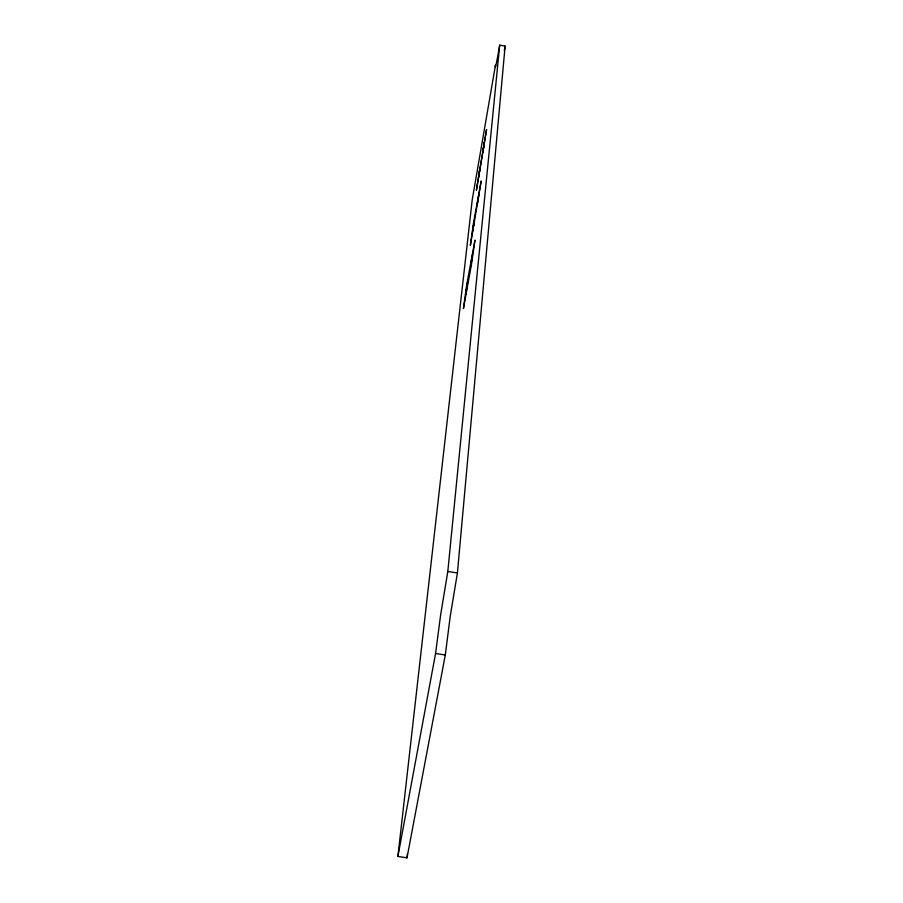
<?xml version="1.0" encoding="UTF-8"?>
<svg xmlns="http://www.w3.org/2000/svg" width="903" height="903" viewBox="0 0 903 903"><rect width="100%" height="100%" fill="white"/><g stroke="black" fill="none" stroke-linecap="round" stroke-linejoin="round"><path stroke-width="1.35" d="M457.415 572.987L505.104 46.053L499.698 45.15A32.847 0.711 -80.6 0 1 495.465 65.151L472.235 199.744L397.896 856.45L407.005 857.85L445.303 655.014L450.236 616.275L457.415 572.987L447.809 571.475L499.698 45.15M407.005 857.85L407.456 853.651M397.896 856.45L435.573 653.49L440.653 614.774L447.809 571.475M478.443 177.643L480.001 167.552M482.823 152.359L484.38 142.245M472.529 232.06L474.199 221.201M477.156 205.478L478.838 194.574M465.767 294.276L467.573 282.504M470.689 266.261L472.495 254.454M483.139 149.446L484.076 145.146M478.771 174.651L479.674 170.532M477.518 202.148L478.488 197.881M472.901 228.651L473.838 224.576M471.095 262.434L472.088 258.247M466.196 290.36L467.156 286.398M435.573 653.49L445.303 655.014M505.104 46.053A32.847 0.801 -80.6 0 1 504.325 50.478M486.559 129.535L476.4 190.172L486.559 129.535M481.152 181.187L470.35 245.402L473.409 223.56L481.152 181.187M474.944 240.288L471.524 264.094L463.442 308.533L466.783 284.445L474.944 240.288"/></g></svg>
